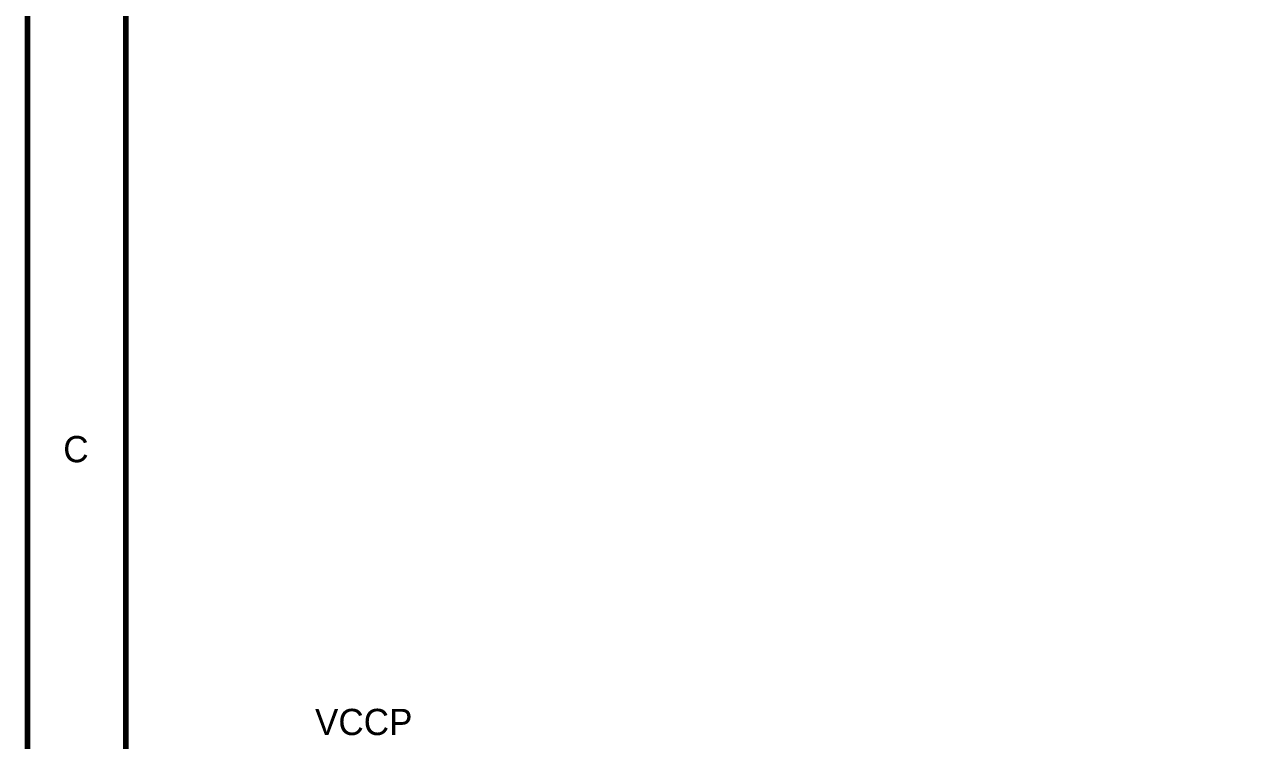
# Model space of a CAD drawing. Header units: inches. Extents: x 0 to 9.5, y -0.01 to 7.51.
# Drawn here: x -0.004 to 2.494, y 2.216 to 3.669 of the extents above; entities that cross this region are included whole.
import ezdxf

# ---------------------------------------------------------------- set-up
doc = ezdxf.new("R2010")
doc.units = ezdxf.units.IN
doc.header["$MEASUREMENT"] = 0
doc.layers.add('Sheet', color=255, linetype='Continuous')

msp = doc.modelspace()

# ---------------------------------------------------------------- linework, layer by layer
at = {"layer": 'Sheet'}
for points in [[(0.002, 7.5, 0.0118, 0.0118, 0), (9.4987, 7.5, 0.0118, 0.0118, 0), (9.4987, 0, 0.0118, 0.0118, 0), (0.002, 0, 0.0118, 0.0118, 0), (0.002, 7.5, 0.0118, 0.0118, 0)], [(0.002, 7.5, 0.0039, 0.0039, 0), (0.002, 0, 0.0039, 0.0039, 0), (9.4987, 0, 0.0039, 0.0039, 0), (9.4987, 7.5, 0.0039, 0.0039, 0), (0.002, 7.5, 0.0039, 0.0039, 0), (0.002, 7.5, 0.0039, 0.0039, 0)], [(0.2017, 7.2996, 0.0118, 0.0118, 0), (9.299, 7.2996, 0.0118, 0.0118, 0), (9.299, 0.1998, 0.0118, 0.0118, 0), (0.2017, 0.1998, 0.0118, 0.0118, 0), (0.2017, 7.2996, 0.0118, 0.0118, 0)], [(0.2017, 7.2996, 0.0039, 0.0039, 0), (0.2017, 0.1998, 0.0039, 0.0039, 0), (9.299, 0.1998, 0.0039, 0.0039, 0), (9.299, 7.2996, 0.0039, 0.0039, 0), (0.2017, 7.2996, 0.0039, 0.0039, 0), (0.2017, 7.2996, 0.0039, 0.0039, 0)]]:
    msp.add_lwpolyline(points, format="xyseb", close=True, dxfattribs=at)

# ---------------------------------------------------------------- texts
for s, height, p in [('C', 0.0533, (0.0746, 2.7805)), ('VCCP', 0.05327, (0.5858, 2.2266))]:
    msp.add_text(s, height=height, dxfattribs=at).set_placement(p)

doc.saveas('drawing.dxf')
